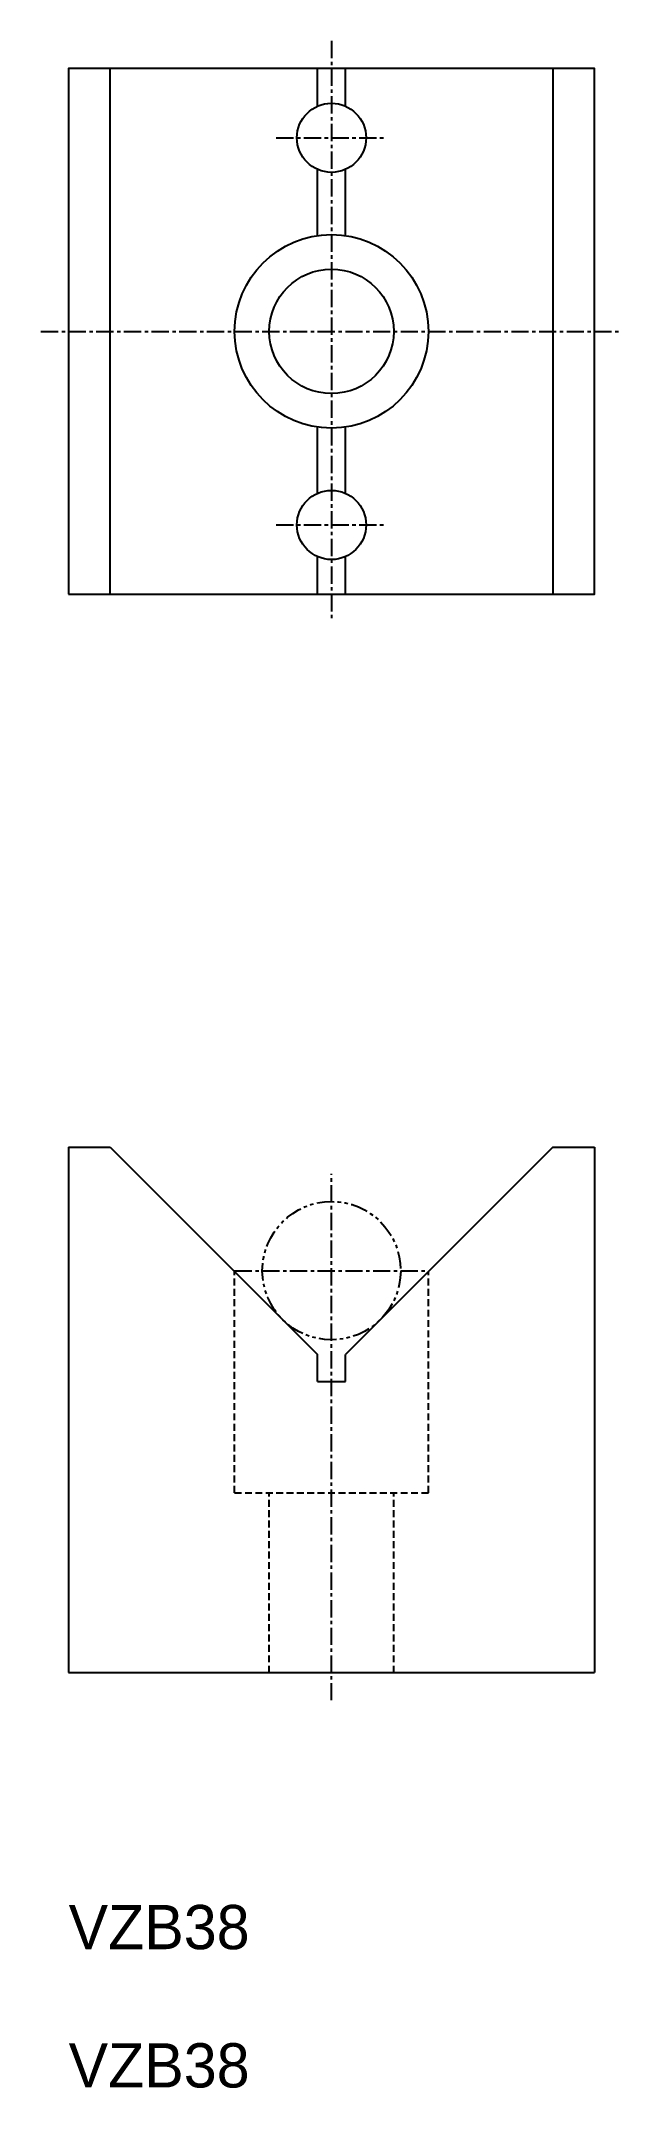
# Model space of a CAD drawing. Extents: x -4397 to -4355, y -601 to -452.
import ezdxf

# ---------------------------------------------------------------- set-up
doc = ezdxf.new("R2010")
doc.units = 0
for name, pattern in [('CENTER', [2, 1.25, -0.25, 0.25, -0.25]), ('DASHED', [0.75, 0.5, -0.25]), ('PHANTOM', [2.5, 1.25, -0.25, 0.25, -0.25, 0.25, -0.25])]:
    doc.linetypes.add(name, pattern=pattern)
doc.layers.get('0').update_dxf_attribs({"linetype": 'CONTINUOUS'})
doc.layers.add('CENTER', color=1, linetype='CENTER')

msp = doc.modelspace()

# ---------------------------------------------------------------- linework, layer by layer
at = {"color": 7, "linetype": 'CONTINUOUS'}
for p, q in [((-4391.73, -492.47), (-4391.73, -454.47)), ((-4376.73, -457.18), (-4376.73, -454.47)), ((-4374.73, -457.18), (-4374.73, -454.47)), ((-4359.73, -454.47), (-4359.73, -492.47)), ((-4376.73, -466.54), (-4376.73, -461.76)), ((-4374.73, -466.54), (-4374.73, -461.76)), ((-4376.73, -485.18), (-4376.73, -480.39)), ((-4374.73, -485.18), (-4374.73, -480.39)), ((-4376.73, -492.47), (-4376.73, -489.76)), ((-4374.73, -492.47), (-4374.73, -489.76)), ((-4394.73, -532.47), (-4394.73, -570.47)), ((-4394.73, -532.47), (-4391.73, -532.47)), ((-4391.73, -532.47), (-4376.73, -547.47)), ((-4359.73, -532.47), (-4374.73, -547.47)), ((-4359.73, -532.47), (-4356.73, -532.47)), ((-4356.73, -532.47), (-4356.73, -570.47)), ((-4376.73, -549.41), (-4376.73, -547.47)), ((-4374.73, -549.41), (-4374.73, -547.47)), ((-4376.73, -549.41), (-4374.73, -549.41)), ((-4394.73, -570.47), (-4356.73, -570.47))]:
    msp.add_line(p, q, dxfattribs=at)
at = {"color": 3, "linetype": 'DASHED'}
for p, q in [((-4382.73, -557.47), (-4382.73, -541.47)), ((-4368.73, -557.47), (-4368.73, -541.47)), ((-4382.73, -557.47), (-4368.73, -557.47)), ((-4380.23, -570.47), (-4380.23, -557.47)), ((-4371.23, -570.47), (-4371.23, -557.47))]:
    msp.add_line(p, q, dxfattribs=at)
at = {"color": 7, "linetype": 'CONTINUOUS'}
msp.add_lwpolyline([(-4394.73, -492.47), (-4356.73, -492.47), (-4356.73, -454.47), (-4394.73, -454.47)], close=True, dxfattribs=at)
for centre, radius in [((-4375.73, -459.47), 2.5), ((-4375.73, -473.47), 7), ((-4375.73, -473.47), 4.5), ((-4375.73, -487.47), 2.5)]:
    msp.add_circle(centre, radius, dxfattribs=at)
at = {"color": 3, "linetype": 'PHANTOM'}
msp.add_circle((-4375.73, -541.4), 5, dxfattribs=at)
at = {"layer": 'CENTER', "color": 1, "linetype": 'CENTER'}
for p, q in [((-4375.73, -452.47), (-4375.73, -494.47)), ((-4379.73, -459.47), (-4371.73, -459.47)), ((-4396.73, -473.47), (-4354.73, -473.47)), ((-4379.73, -487.47), (-4371.73, -487.47)), ((-4375.73, -572.47), (-4375.73, -534.4)), ((-4382.73, -541.4), (-4368.73, -541.4))]:
    msp.add_line(p, q, dxfattribs=at)

# ---------------------------------------------------------------- texts
at = {"color": 7, "linetype": 'CONTINUOUS'}
for p in [(-4394.73, -590.47), (-4394.73, -600.47)]:
    msp.add_text('VZB38', height=3.2, dxfattribs=at).set_placement(p)

doc.saveas('drawing.dxf')
